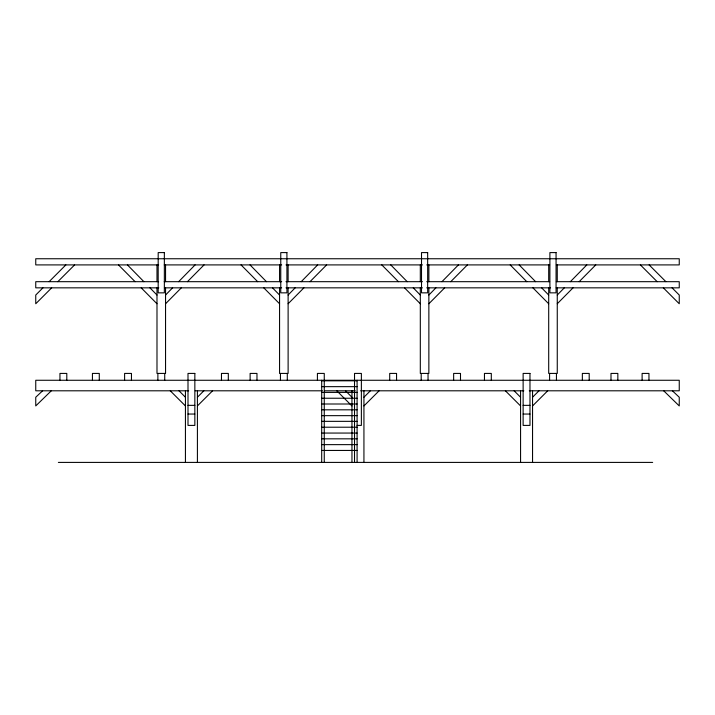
<?xml version="1.0" encoding="UTF-8"?>
<svg xmlns="http://www.w3.org/2000/svg" width="715" height="715" viewBox="0 0 715 715"><rect width="100%" height="100%" fill="white"/><g stroke="black" fill="none" stroke-linecap="round" stroke-linejoin="round"><path stroke-width="1.07" d="M165.549 295.036L172.592 287.841M178.643 281.683L195.097 264.907M288.118 295.036L295.17 287.841M301.212 281.683L317.666 264.907M428.866 295.036L435.918 287.841M441.959 281.683L458.413 264.907M557.262 295.036L564.314 287.841M570.356 281.683L586.809 264.907M165.549 303.759L181.324 287.841M187.437 281.683L204.061 264.907M288.118 303.759L303.902 287.841M310.006 281.683L326.63 264.907M428.866 303.759L444.65 287.841M450.754 281.683L467.387 264.907M557.262 303.759L573.037 287.841M579.15 281.683L595.774 264.907M42.936 287.841L35.75 295.036L35.75 303.759L51.668 287.841M49.103 281.683L65.869 264.907M57.826 281.683L74.601 264.907M197.412 397.236L203.847 390.801M363.935 397.236L370.37 390.801M532.55 397.236L538.985 390.801M197.412 405.932L212.578 390.801M363.935 405.932L379.102 390.801M532.55 405.932L547.708 390.801M51.292 390.801L35.75 405.932L35.75 397.236L42.596 390.801M158.641 264.907L35.75 264.907L35.75 258.75L679.25 258.75L679.25 264.907L556.359 264.907M164.227 264.907L281.701 264.907M285.982 264.907L422.449 264.907M426.73 264.907L549.656 264.907M158.641 281.683L35.75 281.683L35.75 287.841L158.819 287.841M164.227 281.683L281.701 281.683M285.982 281.683L422.449 281.683M426.73 281.683L549.656 281.683M556.359 281.683L679.25 281.683L679.25 287.841L556.181 287.841M164.396 287.841L281.701 287.841M285.982 287.841L422.449 287.841M426.703 287.841L550.604 287.841M321.696 380.809L357.089 380.809M321.696 386.654L357.089 386.654M188.697 390.801L35.75 390.801L35.75 380.264L679.25 380.264L679.25 390.801L529.279 390.801M195.231 390.801L322.376 390.801M324.592 390.801L355.221 390.801M360.664 390.801L523.836 390.801M321.696 392.392L357.089 392.392M321.696 398.237L357.089 398.237M321.696 404.002L357.089 404.002M188 405.351L194.846 405.351M523.13 405.351L529.976 405.351M321.696 409.82L357.089 409.82M188 414.048L194.846 414.048M523.13 414.048L529.976 414.048M321.696 415.656L357.089 415.656M321.696 421.341L357.089 421.341M357.089 425.407L361.37 425.407L361.37 373.418L354.524 373.418L354.524 462.408M321.696 427.213L357.089 427.213M321.696 433.058L357.089 433.058M321.696 438.831L357.089 438.831M321.696 444.641L357.089 444.641M321.696 450.441L357.089 450.441M58.371 462.408L652.652 462.408M672.404 390.801L679.25 397.236L679.25 405.932L663.708 390.801M649.131 264.907L665.897 281.683M672.064 287.841L679.25 295.036L679.25 303.759L663.332 287.841M640.399 264.907L657.174 281.683M514.13 390.801L520.565 397.236M505.407 390.801L520.565 405.932M345.524 390.801L351.959 397.236M336.792 390.801L351.959 405.932M179 390.801L185.435 397.236M170.268 390.801L185.435 405.932M510.188 264.907L526.812 281.683M532.925 287.841L548.7 303.759M381.792 264.907L398.425 281.683M404.529 287.841L420.313 303.759M241.044 264.907L257.677 281.683M263.781 287.841L279.565 303.759M118.476 264.907L135.099 281.683M141.213 287.841L156.987 303.759M519.153 264.907L535.606 281.683M541.648 287.841L548.7 295.036M390.765 264.907L407.21 281.683M413.261 287.841L420.313 295.036M250.018 264.907L266.463 281.683M272.513 287.841L279.565 295.036M127.44 264.907L143.894 281.683M149.935 287.841L156.987 295.036M648.961 380.264L648.961 373.418L642.115 373.418L642.115 380.264M617.84 380.264L617.84 373.418L610.994 373.418L610.994 380.264M589.196 380.264L589.196 373.418L582.35 373.418L582.35 380.264M557.262 264.907L557.262 281.683M557.262 287.841L557.262 373.418L548.7 373.418L548.7 287.841M556.44 373.418L556.44 380.264M549.594 373.418L549.594 380.264M548.7 264.907L548.7 281.683M532.55 390.801L532.55 462.408M520.565 390.801L520.565 462.408M491.303 380.264L491.303 373.418L484.457 373.418L484.457 380.264M460.496 380.264L460.496 373.418L453.65 373.418L453.65 380.264M428.866 264.907L428.866 281.683M428.866 287.841L428.866 373.418L420.313 373.418L420.313 287.841M428.044 373.418L428.044 380.264M421.198 373.418L421.198 380.264M420.313 264.907L420.313 281.683M396.557 380.264L396.557 373.418L389.711 373.418L389.711 380.264M363.935 390.801L363.935 462.408M357.089 380.264L357.089 462.408M351.959 390.801L351.959 462.408M324.261 462.408L324.261 373.418L317.415 373.418L317.415 380.264M321.696 380.264L321.696 462.408M288.118 264.907L288.118 281.683M288.118 287.841L288.118 373.418L279.565 373.418L279.565 287.841M287.296 373.418L287.296 380.264M280.45 373.418L280.45 380.264M279.565 264.907L279.565 281.683M256.971 380.264L256.971 373.418L250.125 373.418L250.125 380.264M228.317 380.264L228.317 373.418L221.471 373.418L221.471 380.264M197.412 390.801L197.412 462.408M185.435 390.801L185.435 462.408M165.549 264.907L165.549 281.683M165.549 287.841L165.549 373.418L156.987 373.418L156.987 287.841M164.727 373.418L164.727 380.264M157.881 373.418L157.881 380.264M156.987 264.907L156.987 281.683M131.453 380.264L131.453 373.418L124.607 373.418L124.607 380.264M99.278 380.264L99.278 373.418L92.432 373.418L92.432 380.264M66.799 380.264L66.799 373.418L59.953 373.418L59.953 380.264M164.352 252.592L158.185 252.592L158.185 292.846L164.352 292.846L164.352 252.592M286.921 252.592L280.763 252.592L280.763 292.846L286.921 292.846L286.921 252.592M427.668 252.592L421.51 252.592L421.51 292.846L427.668 292.846L427.668 252.592M556.064 252.592L549.898 252.592L549.898 292.846L556.064 292.846L556.064 252.592M194.846 373.418L188 373.418L188 425.407L194.846 425.407L194.846 373.418M529.976 373.418L523.13 373.418L523.13 425.407L529.976 425.407L529.976 373.418"/></g></svg>
